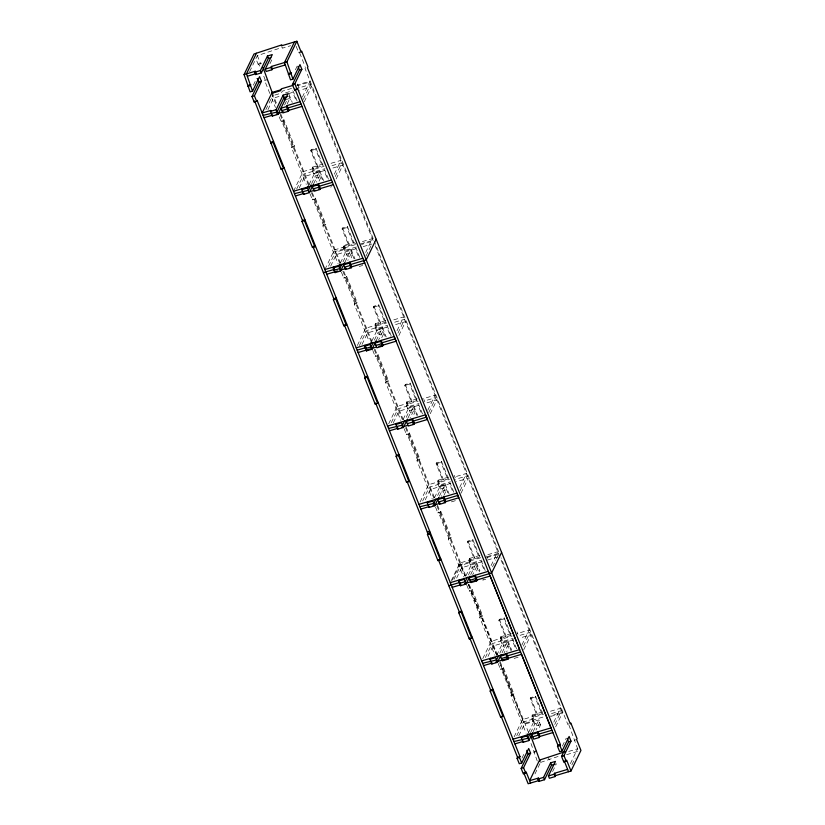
<?xml version="1.0" encoding="UTF-8"?>
<svg xmlns="http://www.w3.org/2000/svg" width="825" height="825" viewBox="0 0 825 825"><rect width="100%" height="100%" fill="white"/><g stroke="black" fill="none" stroke-linecap="round" stroke-linejoin="round"><path stroke-width="0.62" stroke-dasharray="4.12 3.09" d="M249.635 71.641L257.379 55.626L281.614 47.572M258.349 64.824L258.823 63.845L261.247 63.123L260.772 64.102L258.349 64.824L255.75 58.328M253.358 85.171L256.596 78.468M269.992 63.638L272.693 58.049M269.796 93.39L264.619 80.479L265.093 79.499L262.855 73.91M282.769 47.231L282.294 48.211L290.617 45.736M265.887 109.581L272.58 95.731M267.95 109.622L273.529 98.082L280.882 95.896M301.187 52.078L298.763 52.8L299.228 51.82M295.391 69.795L297.547 65.319M284.594 105.012L287.296 99.423M287.152 104.002L289.853 98.422L286.213 99.505M305.508 67.475L305.033 68.454L373.282 238.817M279.201 116.872L281.088 121.574L281.552 120.594L283.975 119.872L294.432 145.963L293.958 146.943L291.534 147.665L306.261 184.429M283.975 119.872L283.511 120.852L281.088 121.574M302.373 97.082L310.097 81.108L297.031 84.996M303.322 99.433L310.571 84.428L297.505 88.316M304.26 101.784L311.51 86.78L299.63 90.317M291.534 147.665L292.009 146.685L281.552 120.594M311.2 149.696L317.883 166.392L317.419 167.372L310.726 150.676L311.2 149.696L316.047 148.252L322.73 164.948L322.266 165.928L315.573 149.232L316.047 148.252M311.355 152.233L311.819 151.264M293.525 191.276L303.002 171.662L323.833 165.464M296.691 189.007L303.94 174.003L312.696 171.404L313.644 169.455L324.029 166.361M299.3 187.894L304.879 176.354L325.71 170.156M323.091 164.01L312.696 167.104L311.757 169.053L313.634 173.755L314.583 171.796L324.968 168.713M309.076 184.614L314.48 173.436L319.327 172.002L322.637 180.417M311.644 183.614L315.418 175.787L320.265 174.343L316.491 182.17M313.665 183.727L319.77 171.095L314.108 172.776L312.232 168.083L317.883 166.392M319.048 181.16L321.214 176.694L316.357 178.138L314.48 173.436M315.336 198.144L314.861 199.124L312.438 199.846L312.912 198.866L315.336 198.144L325.793 224.235L325.318 225.215L322.895 225.937L338.095 263.887M334.29 174.209L340.993 160.359L327.917 164.247M335.228 176.55L341.932 162.711L328.866 166.598M330.835 187.327L331.31 186.347M336.177 178.901L342.87 165.052L331.836 168.331M322.895 225.937L323.369 224.957L312.912 198.866M342.55 227.968L349.243 244.674L348.769 245.644L342.086 228.948L342.55 227.968L347.397 226.524L354.09 243.231L353.616 244.2L346.933 227.504L347.397 226.524M324.875 269.548L334.362 249.934L355.884 243.53M328.577 266.176L335.775 251.305M330.66 266.166L336.239 254.626L357.07 248.428M356.328 246.984L345.943 250.078L344.994 252.027L343.118 247.325L344.056 245.376L354.451 242.282M343.118 247.325L343.582 246.355L349.243 244.674M340.436 262.886L345.84 251.718L347.717 256.41L352.564 254.966L350.408 259.442M342.994 261.886L346.778 254.059L351.625 252.625L347.851 260.442M345.015 261.999L351.12 249.367L345.458 251.047L343.582 246.355M346.696 276.427L346.222 277.396L343.798 278.118L344.272 277.148L346.696 276.427L357.142 302.517L356.678 303.487L354.255 304.208L368.981 340.972M365.65 252.481L372.343 238.631L359.277 242.519M366.011 256.018L372.168 243.292M362.66 264.619L362.185 265.598L358.555 266.681M354.255 304.208L354.719 303.239L344.272 277.148M373.911 306.25L380.593 322.946L380.129 323.916L373.436 307.22L373.911 306.25L378.757 304.807L385.45 321.502L384.976 322.472L378.283 305.776L378.757 304.807M357.349 345.52L365.712 328.206L387.234 321.802M359.401 345.562L366.661 330.557L375.416 327.948L376.355 325.999L386.75 322.905M362.02 344.448L367.599 332.908L387.203 327.071M385.801 320.564L375.416 323.647L374.468 325.607L376.355 330.299L377.293 328.35L387.688 325.256M371.797 341.158L377.19 329.99L382.047 328.546L385.275 336.765M374.354 340.158L378.139 332.341L382.986 330.897L378.665 339.828M376.107 340.838L382.48 327.638L376.819 329.319L374.942 324.627L380.593 322.946M381.769 337.714L383.924 333.238L379.077 334.682L377.19 329.99M378.056 354.698L377.582 355.668L375.158 356.39L375.623 355.42L378.056 354.698L388.503 380.789L388.028 381.758L385.605 382.48L400.816 420.43M397 330.753L403.703 316.903L390.637 320.791M397.949 333.104L404.642 319.254L392.762 322.792M398.887 335.455L405.58 321.606L393.329 325.246M385.605 382.48L386.079 381.511L375.623 355.42M405.261 384.522L411.953 401.218L411.479 402.198L404.797 385.492L405.261 384.522L410.118 383.078L416.8 399.774L416.336 400.754L409.643 384.048L410.118 383.078M388.699 423.792L397.073 406.478L417.904 400.29M391.318 422.678L398.011 408.829L406.766 406.22L407.715 404.271L418.1 401.187M393.37 422.72L398.949 411.18L419.781 404.982M417.161 398.836L406.766 401.93L405.828 403.879L407.705 408.571L408.653 406.622L419.048 403.528M403.147 419.43L408.55 408.262L410.438 412.964L415.284 411.52L412.582 417.099M406.251 417.316L409.489 410.613L414.346 409.169L410.025 418.11M408.004 417.997L413.83 405.91L408.179 407.602L406.292 402.899L411.953 401.218M409.406 432.97L408.942 433.95L406.508 434.672L406.983 433.692L409.406 432.97L419.863 459.061L419.389 460.041L416.965 460.762L432.166 498.713M427.804 410.18L435.053 395.185L421.988 399.063M428.742 412.531L436.002 397.526L425.308 400.713M430.238 413.727L436.941 399.877L425.906 403.157M416.965 460.762L417.44 459.783L406.983 433.692M436.621 462.794L443.314 479.49L442.839 480.47L436.147 463.774L436.621 462.794L441.468 461.35L448.161 478.046L447.686 479.026L440.993 462.33L441.468 461.35M436.776 465.331L437.25 464.362M420.059 502.064L428.433 484.76L449.955 478.356M422.678 500.95L429.371 487.101L438.127 484.502L439.065 482.553L449.46 479.459M425.287 499.837L430.31 489.452L451.141 483.254M448.522 477.108L438.127 480.202L437.178 482.151L439.065 486.843L440.014 484.894L450.398 481.8M434.507 497.712L439.911 486.533L444.757 485.09L448.068 493.515M437.611 495.588L440.849 488.885L445.696 487.441L441.375 496.382M439.354 496.268L445.191 484.192L439.539 485.873L437.652 481.171L443.314 479.49M443.943 495.382L446.634 489.792L441.787 491.236L439.911 486.533M440.767 511.242L440.292 512.222L437.869 512.944L438.343 511.964L440.767 511.242L451.223 537.333L450.749 538.312L448.326 539.034L463.526 576.984M459.721 487.307L466.414 473.457L453.348 477.345M460.103 490.803L467.352 475.798L455.483 479.335M461.041 493.154L468.301 478.149L456.421 481.687M448.326 539.034L448.79 538.055L438.343 511.964M467.981 541.066L474.664 557.762L474.2 558.742L467.507 542.046L467.981 541.066L472.828 539.622L479.521 556.328L479.047 557.298L472.354 540.602L472.828 539.622M451.028 581.14L459.783 563.032L480.614 556.834M452.327 580.13L460.628 562.97M454.008 579.274L461.196 564.403M456.648 578.108L461.67 567.724L482.491 561.526M479.882 555.38L469.487 558.473L468.538 560.423L470.425 565.125L471.364 563.166L481.759 560.082M465.867 575.984L471.271 564.816L473.148 569.508L477.995 568.064L475.293 573.653M468.425 574.984L472.209 567.157L477.056 565.713L472.735 574.654M470.714 574.54L476.551 562.464L470.9 564.145L469.012 559.453L474.664 557.762M472.127 589.514L471.653 590.494L469.229 591.216L469.703 590.236L472.127 589.514L482.573 615.605L482.109 616.584L479.676 617.306L494.887 655.256M483.244 579.16L482.769 580.14L487.616 578.696M491.081 565.579L497.774 551.729L484.708 555.617M492.546 566.827L495.928 559.845M496.485 558.69L499.187 553.101L374.23 241.199M479.676 617.306L480.15 616.327L469.703 590.236M499.342 619.338L506.024 636.044L505.56 637.013L498.867 620.317L499.342 619.338L504.188 617.894L510.881 634.6L510.407 635.57L503.714 618.874L504.188 617.894M482.78 658.618L491.143 641.303L511.974 635.106M485.389 657.504L492.082 643.655L500.837 641.046L501.786 639.097L512.17 636.003M488.008 656.391L493.02 645.996L513.851 639.808M511.232 633.652L500.847 636.745L499.898 638.694L501.786 643.397L502.724 641.448L513.119 638.354M496.681 655.37L502.621 643.087L504.508 647.78L509.355 646.336L506.653 651.925M499.785 653.256L503.559 645.428L508.417 643.995L504.096 652.926M502.074 652.812L507.911 640.736L502.25 642.417L500.373 637.725L506.024 636.044M503.477 667.796L503.013 668.766L500.589 669.488L501.053 668.518L503.477 667.796L513.934 693.887L513.459 694.856L511.036 695.578L526.092 733.157M521.874 645.006L529.134 630.001L517.254 633.538M523.38 646.202L530.073 632.352L518.193 635.889M523.762 649.698L531.011 634.703L519.977 637.983M511.036 695.578L511.51 694.609L501.053 668.518M530.702 697.62L537.384 714.316L536.91 715.285L530.227 698.589L530.702 697.62L535.549 696.176L542.231 712.872L541.767 713.852L535.074 697.146L535.549 696.176M514.13 736.89L522.503 719.575L544.026 713.171M516.749 735.776L523.442 721.927L532.197 719.317L533.146 717.368L543.531 714.275M518.801 735.817L524.855 723.298L533.61 720.689L531.733 715.997L537.384 714.316M542.592 711.934L532.197 715.017L531.259 716.977L533.136 721.669L524.38 724.278L499.971 663.341M533.136 721.669L534.084 719.72L544.469 716.626M528.577 732.528L533.981 721.359L538.828 719.916L540.715 724.618L538.013 730.197M530.599 732.641L534.92 723.711L539.767 722.267L535.992 730.084M533.167 731.641L538.828 719.916M521.967 758.134L524.133 753.668M537.24 760.99L530.207 741.293M553.792 722.123L560.484 708.273L549.46 711.562M554.73 724.474L561.423 710.624L550.739 713.8M555.679 726.825L562.836 711.996L550.966 715.533M535.002 773.881L539.983 763.579M540.53 762.434L560.154 755.762M568.384 723.68L567.909 724.649L501.095 557.865M562.382 746.109L566.156 738.292M552.606 771.571L556.39 763.754M566.641 754.669L578.521 751.132L568.827 724.793M570.384 763.661L577.583 748.791L564.517 752.668M571.88 764.868L575.2 758M264.619 80.479L267.042 79.757M296.567 85.975L309.633 82.087L373.282 240.983L361.402 244.509M291.524 88.43L282.284 91.173L281.335 93.132L273.683 95.411M285.532 92.843L292.463 90.781M288.234 93.71L294.36 91.884M292.009 146.685L294.432 145.963M310.726 150.676L315.573 149.232M323.369 224.957L325.793 224.235M342.086 228.948L346.933 227.504M355.389 244.633L344.994 247.727L344.046 249.676L335.29 252.285M333.341 252.027L344.53 248.696M360.69 243.891L373.756 240.003M363.196 246.613L371.848 244.035M354.719 303.239L357.142 302.517M373.436 307.22L378.283 305.776M386.079 381.511L388.503 380.789M404.797 385.492L409.643 384.048M417.44 459.783L419.863 459.061M436.147 463.774L440.993 462.33M451.409 501.858L456.256 500.424M448.79 538.055L451.223 537.333M467.507 542.046L472.354 540.602M480.82 557.731L470.425 560.825L469.477 562.774L460.721 565.383M458.772 565.125L469.951 561.794M487.307 556.638L499.187 553.101M486.832 557.607L498.713 554.08M487.4 560.072L497.279 557.133M480.15 616.327L482.573 615.605M498.867 620.317L503.714 618.874M514.13 658.412L518.977 656.968M511.51 694.609L513.934 693.887M530.227 698.589L535.074 697.146M550.492 716.502L562.372 712.975L375.179 245.706M540.715 724.618L535.858 726.052L533.981 721.359M534.239 751.358L536.663 750.637M533.775 752.328L536.198 751.606M574.179 740.303L576.603 739.582M299.681 52.944L305.054 66.361M296.154 46.303L298.763 52.8M297.505 84.016L299.392 88.718M423.875 399.465L424.813 401.816M454.297 475.386L455.235 477.737M486.595 556.009L487.534 558.36M517.007 631.94L517.945 634.291M297.082 100.918L293.257 91.379L292.793 92.348L296.134 100.702M328.443 179.19L324.617 169.651L324.142 170.62L327.494 178.973M359.793 257.462L355.967 247.923L355.503 248.903L358.844 257.245M391.153 335.744L387.327 326.195L386.853 327.174L390.679 336.713M422.503 414.016L418.688 404.477L418.213 405.446L421.554 413.799M453.863 492.288L450.037 482.749L449.573 483.718L452.915 492.071M485.224 570.56L481.398 561.021L480.934 562L484.275 570.343M516.584 648.832L512.758 639.292L512.284 640.272L515.635 648.615M288.884 94.009L292.236 102.362M319.77 171.095L323.586 180.634M351.12 249.367L354.946 258.906M382.48 327.638L386.203 336.951M413.83 405.91L417.656 415.46M445.191 484.192L449.017 493.732M476.551 562.464L479.903 570.807M507.911 640.736L511.644 650.048M288.915 96.071L291.287 102.145M350.687 250.274L353.997 258.689M413.397 406.818L416.707 415.243M476.118 563.372L479.428 571.787M507.468 641.644L511.17 651.028M312.696 167.104L314.583 171.796M344.056 245.376L345.943 250.078M375.416 323.647L377.293 328.35M406.766 401.93L408.653 406.622M438.127 480.202L440.014 484.894M469.487 558.473L471.364 563.166M500.847 636.745L502.724 641.448M532.197 715.017L534.084 719.72M548.347 757.484L549.285 759.835M257.307 55.44L260.772 64.102M272.116 92.41L276.922 104.414M280.727 113.912L309.169 184.893M312.314 192.761L340.55 263.257M343.85 271.466L371.879 341.437M375.024 349.295L403.27 419.801M406.086 426.834L434.868 498.682M437.446 505.106L465.981 576.345M469.281 584.564L497.578 655.205M500.156 661.65L528.516 732.435M271.642 93.38L276.427 105.332M280.18 114.696L308.21 184.666M311.365 192.545L339.601 263.041M342.891 271.239L371.198 341.911M374.251 349.522L402.322 419.585M405.611 427.793L433.919 498.455M436.961 506.065L465.032 576.128M468.383 584.492L496.619 654.978M461.66 567.724L464.991 576.036M468.322 584.337L491.143 641.303M493.02 645.996L496.351 654.308M499.682 662.619L522.503 719.575M258.823 63.845L259.72 66.082M271.673 98.093L275.437 107.477M310.066 193.916L312.438 199.846M341.426 272.188L343.798 278.118M372.776 350.46L375.158 356.39M404.137 428.742L406.508 434.672M435.497 507.014L437.869 512.944M466.847 585.286L469.229 591.216M498.207 663.558L500.589 669.488"/><path stroke-width="1.24" d="M257.606 78.519L259.019 82.046L251.996 96.566L254.193 102.042L256.616 101.32L254.42 95.844L261.442 81.324L259.566 76.622L252.543 91.152L250.119 91.874L244.056 74.59L254.007 53.996L281.83 44.88L281.356 45.86L296.845 41.25L301.187 52.078L301.651 51.098L307.931 66.753L307.457 67.733L570.333 723.927L570.807 722.958L577.077 738.612L576.603 739.582L580.944 750.41L570.993 771.004L555.493 775.613L555.029 776.593L549.368 778.274L548.429 775.923L555.452 761.403L550.595 762.847L543.582 777.367L537.921 779.048L538.859 781.399L544.521 779.718L551.543 765.188L555.173 764.115M256.441 53.274L246.479 73.868L252.543 91.152M254.77 72.239L255.234 71.259L256.173 73.611L255.709 74.58L254.77 72.239L260.422 70.558L267.444 56.028L272.291 54.584L265.268 69.114L266.217 71.455L271.868 69.774L272.343 68.805L285.409 64.917M255.709 74.58L261.36 72.899L268.383 58.379L270.806 57.657M254.193 102.042L254.667 101.073L281.108 169.228L283.532 168.506L284.006 167.537M265.268 69.114L270.93 67.423L271.404 66.454L286.894 61.844L296.845 41.25M256.616 101.32L257.091 100.351L519.967 756.546L519.492 757.525L521.689 763.001L519.265 763.723L517.069 758.247L517.543 757.268L501.084 716.172L500.61 717.152L503.033 716.43L503.508 715.45M294.422 41.972L284.47 62.566L290.524 79.85L292.957 79.128L299.97 64.597L301.857 69.3L294.834 83.82L297.031 89.296L294.608 90.018L292.411 84.542L299.434 70.022L298.021 66.495M270.445 111.375L276.097 109.694L283.119 95.164L287.977 93.72L277.984 114.386L272.322 116.067L270.445 111.375L270.92 110.395L262.164 113.004L272.116 92.41L280.871 89.801M292.957 79.128L286.894 61.844M272.322 116.067L272.797 115.098L264.041 117.697M287.079 105.59L288.956 110.282L288.492 111.262L282.831 112.942L280.954 108.25L286.605 106.569L287.079 105.59L300.145 101.702M294.608 90.018L295.072 89.048L364.743 262.948L350.037 267.321M297.031 89.296L297.505 88.327L560.381 744.521L559.907 745.501L562.103 750.977L559.68 751.699L557.483 746.223L557.958 745.243L488.287 571.343L450.306 582.646M283.532 168.506L273.085 142.416L273.549 141.446L271.126 142.168M281.108 169.228L281.583 168.259L302.486 220.44L302.012 221.409L312.469 247.5L314.892 246.778L315.367 245.809L312.943 246.531L312.469 247.5M313.387 184.284L309.344 192.658L303.683 194.339L301.806 189.647L302.27 188.667M303.683 194.339L304.157 193.37L295.402 195.968M301.806 189.647L307.457 187.966L308.54 185.728M311.097 184.728L308.395 190.317L294.463 193.627M317.965 184.841L318.44 183.862L320.317 188.564L319.842 189.533L314.191 191.214L312.304 186.522L317.965 184.841L319.842 189.533M314.892 246.778L304.435 220.688L304.91 219.718L302.486 220.44M344.747 262.556L340.694 270.93L335.043 272.621L333.156 267.919L333.63 266.949L334.568 269.29L334.104 270.27L339.756 268.589L341.921 264.113M335.043 272.621L335.507 271.642M333.156 267.919L338.817 266.238L339.9 264M349.326 263.113L349.79 262.133L351.677 266.836L351.202 267.805L345.551 269.497L343.664 264.794L349.326 263.113L351.202 267.805M346.717 324.081L346.252 325.06L343.829 325.782L333.372 299.692L333.847 298.712L312.943 246.531M346.252 325.06L335.796 298.97L336.27 297.99L333.847 298.712M376.179 239.281L366.228 259.875L350.738 264.485L350.264 265.464L344.603 267.145M343.829 325.782L344.293 324.802L365.197 376.984L364.733 377.963L375.179 404.054L377.603 403.332L378.077 402.353M376.107 340.838L372.054 349.212L366.393 350.893L364.516 346.201L364.99 345.221L365.929 347.573L365.454 348.542L371.116 346.861L373.271 342.396M366.393 350.893L366.867 349.913M364.516 346.201L370.177 344.51L371.25 342.282M380.676 341.385L381.15 340.416L383.037 345.108L382.563 346.088L376.901 347.768L375.024 343.066L380.676 341.385L382.563 346.088M377.603 403.332L367.156 377.242L367.62 376.262L365.197 376.984M375.179 404.054L375.653 403.074L396.557 455.256L396.082 456.235L406.539 482.326L408.963 481.604L409.437 480.635M407.457 419.11L403.415 427.484L397.753 429.165L395.876 424.473L396.34 423.493M397.753 429.165L398.228 428.196L389.462 430.794M404.632 420.668L402.476 425.133L388.534 428.443M412.036 419.657L412.51 418.688L414.387 423.38L413.923 424.359L408.262 426.04L406.385 421.348L412.036 419.657L413.923 424.359M408.963 481.604L398.506 455.513L398.98 454.534L396.557 455.256M406.539 482.326L407.014 481.357L427.917 533.538L427.443 534.507L437.9 560.598L440.323 559.876L440.787 558.907M438.817 497.382L434.765 505.756L429.113 507.437L427.226 502.745L427.701 501.765M429.113 507.437L429.588 506.468L420.822 509.066M435.992 498.939L433.826 503.405L419.884 506.725M443.396 497.939L443.871 496.959L445.748 501.652L445.273 502.631L439.622 504.312L437.735 499.62L443.396 497.939L445.273 502.631M440.323 559.876L429.866 533.785L430.341 532.816L427.917 533.538M437.9 560.598L438.364 559.628L459.267 611.81L458.803 612.779L469.25 638.88L471.673 638.158L472.147 637.178M469.91 576.211L466.125 584.028L460.474 585.719L458.587 581.017L459.061 580.047M460.474 585.719L460.938 584.739L452.183 587.348M467.342 577.211L465.187 581.687L459.525 583.368L459.999 582.388L448.821 585.719M474.757 576.211L475.221 575.231L477.108 579.934L476.633 580.903L470.972 582.584L469.095 577.892L474.757 576.211L476.633 580.903M471.673 638.158L461.227 612.067L461.701 611.088L459.267 611.81M501.61 552.379L491.648 572.973L476.159 577.583L475.695 578.562L470.033 580.243M469.25 638.88L469.724 637.9L490.627 690.082L490.153 691.061L500.61 717.152M501.26 654.483L497.485 662.31L491.824 663.991L489.947 659.288L490.421 658.319M491.824 663.991L492.298 663.011L483.543 665.62M498.702 655.493L496.547 659.959L482.604 663.269M506.107 654.483L506.581 653.503L508.458 658.206L507.994 659.175L502.332 660.866L500.455 656.164L506.107 654.483L507.994 659.175M503.033 716.43L492.587 690.339L493.051 689.36L490.627 690.082M532.62 732.755L528.846 740.582L523.184 742.263L521.297 737.571L521.771 736.591M523.184 742.263L523.658 741.283L514.903 743.892M521.297 737.571L526.958 735.879L528.041 733.652M530.062 733.765L527.897 738.231L513.954 741.541M521.689 763.001L528.712 748.481L530.599 753.173L523.576 767.693L525.772 773.18L523.349 773.902L521.153 768.415L528.175 753.895L526.763 750.368M537.467 732.755L537.941 731.785L539.818 736.477L539.344 737.457L533.692 739.138L531.805 734.436L537.467 732.755L539.344 737.457M525.772 773.18L526.237 772.2L523.813 772.922L528.155 783.75L539.333 780.419L538.395 778.078L529.64 780.677L539.591 760.083L564.981 751.699M537.921 779.048L538.395 778.078M538.859 781.399L539.333 780.419M562.103 750.977L569.126 736.457L571.003 741.149L563.98 755.679L566.177 761.155L563.753 761.877L561.557 756.391L568.58 741.871L567.167 738.354M548.429 775.923L554.08 774.242L554.555 773.262L567.621 769.374M563.753 761.877L564.228 760.898L568.559 771.726M566.177 761.155L566.651 760.176L570.993 771.004M244.056 74.59L255.234 71.259M247.417 76.209L256.173 73.611M259.019 82.046L261.442 81.324M299.434 70.022L301.857 69.3M248.397 85.418L250.821 84.697M288.802 73.394L291.225 72.672M247.923 86.388L250.346 85.666M288.338 74.363L290.761 73.642M251.996 96.566L254.42 95.844M292.411 84.542L294.834 83.82M292.885 85.398L281.346 88.832L280.397 90.781L271.642 93.39M287.698 96.432L284.068 97.515L277.045 112.035L263.103 115.356M301.084 104.053L288.018 107.941L287.554 108.91L281.892 110.591M276.293 114.056L283.645 111.87M287.327 110.777L302.022 106.394M270.662 143.138L273.085 142.416M293.514 191.276L331.506 179.974M332.444 182.325L319.378 186.213L318.904 187.182L313.252 188.873M308.88 191.967L315.006 190.142M318.677 189.049L333.382 184.676M302.012 221.409L304.435 220.688M324.875 269.548L362.866 258.246M323.39 272.621L334.568 269.29M326.752 274.251L337.786 270.971M340.23 270.239L346.366 268.414M333.372 299.692L335.796 298.97M356.225 347.83L394.216 336.528L396.103 341.22L378.943 346.325M357.173 350.171L365.929 347.573M395.154 338.869L382.088 342.757L381.624 343.736L375.963 345.417M358.112 352.522L376.489 347.057M364.733 377.963L367.156 377.242M387.585 426.102L425.576 414.8L427.453 419.492L412.748 423.864M395.876 424.473L401.528 422.782L403.415 427.484M426.515 417.151L413.449 421.028L412.974 422.008L407.323 423.689M401.723 427.154L407.849 425.329M396.082 456.235L398.506 455.513M418.945 504.374L456.937 493.072L458.813 497.764L444.108 502.147M427.226 502.745L432.888 501.064L434.765 505.756M457.875 495.423L444.809 499.311L444.335 500.28L438.673 501.971M433.073 505.426L440.426 503.24M427.288 531.97L429.712 531.248M427.443 534.507L429.866 533.785M458.587 581.017L464.248 579.336L466.125 584.028M464.434 583.698L490.174 576.046L519.647 649.615L481.656 660.918M458.803 612.779L461.227 612.067M489.947 659.288L495.598 657.607L497.485 662.31M520.585 651.967L507.519 655.854L507.045 656.834L501.394 658.515M495.794 661.97L521.524 654.318L551.007 727.898L513.016 739.2M490.153 691.061L492.587 690.339M551.946 730.238L538.88 734.126L538.405 735.106L532.754 736.787M539.818 736.477L552.884 732.59M528.175 753.895L530.599 753.173M568.58 741.871L571.003 741.149M517.543 757.268L519.967 756.546M557.958 745.243L560.381 744.521M517.069 758.247L519.492 757.525M557.483 746.223L559.907 745.501M521.153 768.415L523.576 767.693M561.557 756.391L563.98 755.679M363.804 260.597L489.225 573.695M267.444 56.028L268.383 58.379M283.119 95.164L285.007 99.866M550.595 762.847L551.543 765.188M271.404 66.454L272.343 68.805M554.555 773.262L555.493 775.613M270.93 67.423L271.868 69.774M286.605 106.569L288.492 111.262M554.08 774.242L555.029 776.593M263.041 67.598L272.693 93.844M530.846 736.096L540.097 761.351M260.422 70.558L261.36 72.899M276.097 109.694L277.984 114.386M307.457 187.966L309.344 192.658M338.817 266.238L340.694 270.93M370.177 344.51L372.054 349.212M526.958 735.879L528.846 740.582M543.582 777.367L544.521 779.718M526.237 772.2L530.578 783.028"/></g></svg>
